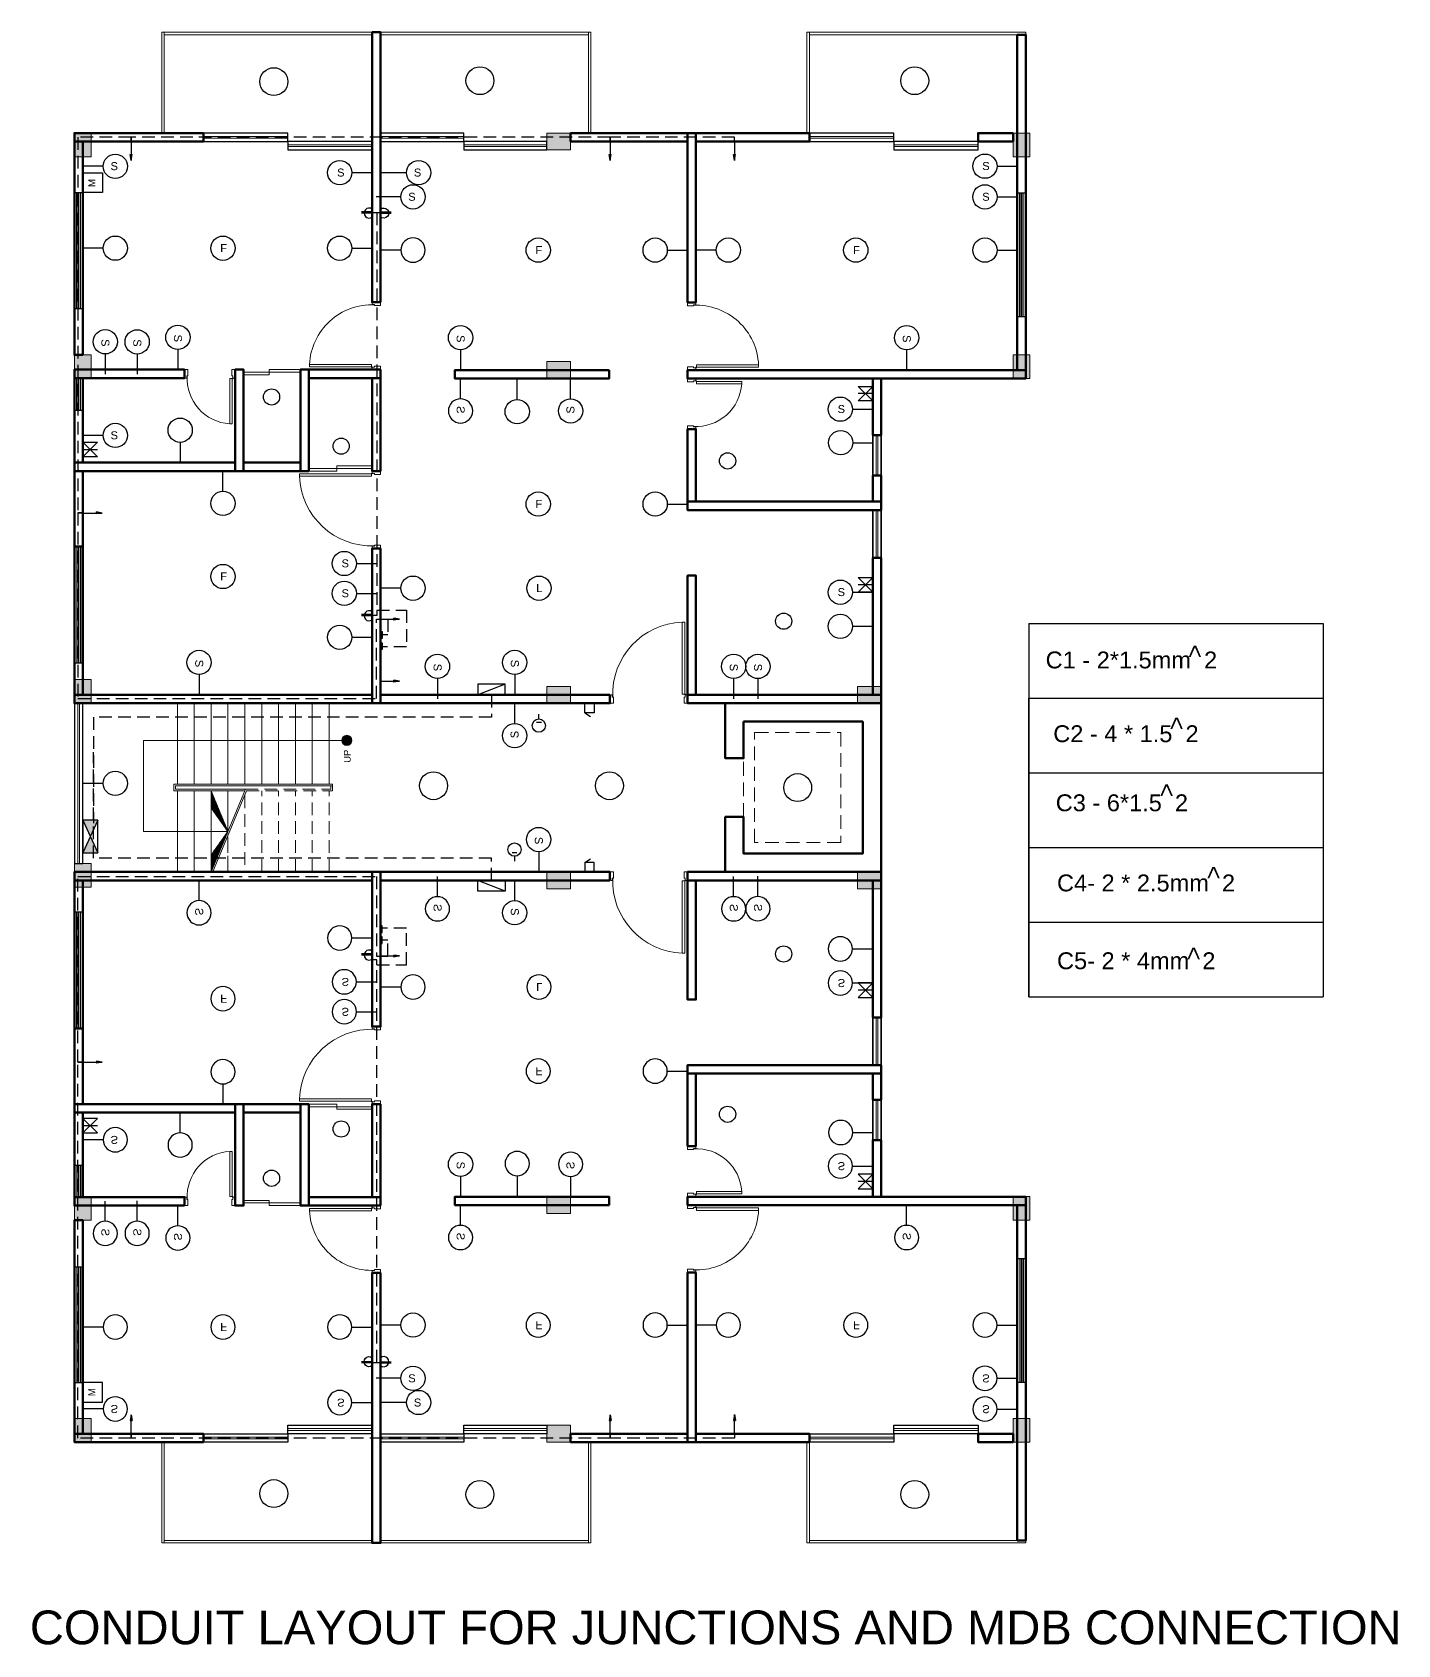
# Model space of a CAD drawing. Header units: feet. Extents: x -557 to 5700, y -423 to 603.
# Drawn here: x 4891 to 5700, y -416 to 540 of the extents above; entities that cross this region are included whole.
import ezdxf

# ---------------------------------------------------------------- set-up
doc = ezdxf.new("R2010")
doc.units = ezdxf.units.FT
doc.header["$LTSCALE"] = 30
doc.header["$MEASUREMENT"] = 0
doc.linetypes.add('HIDDEN', pattern=[0.375, 0.25, -0.125])
for name, color, linetype, lineweight in [('3 bed', 7, 'Continuous', 0), ('Door', 36, 'Continuous', 18), ('FINAL STRUCTURE', 250, 'Continuous', 0), ('h', 250, 'HIDDEN', 5), ('NF_16.02.2022', 7, 'Continuous', 0), ('wall', 250, 'Continuous', 100), ('window', 250, 'Continuous', 0)]:
    doc.layers.add(name, color=color, linetype=linetype, lineweight=lineweight)
doc.layers.add('FINAL SHEET', color=7, linetype='Continuous')
doc.layers.add('FUR', color=251, linetype='Continuous')
doc.styles.get("Standard").update_dxf_attribs({"font": 'arial.ttf'})

# ---------------------------------------------------------------- blocks, each defined once
blk = doc.blocks.new('*U60')
blk.add_lwpolyline([(12498666, -555594), (12499374, -555594), (12499374, -555719), (12498666, -555719)], close=True)
at = {"lineweight": 30}
blk.add_lwpolyline([(12498666, -555594), (12498666, -555719), (12499374, -555719), (12499374, -555594)], close=True, dxfattribs=at)
at = {"layer": 'window'}
blk.add_lwpolyline([(12498666, -555644), (12498666, -555669), (12499374, -555669), (12499374, -555644)], close=True, dxfattribs=at)
blk = doc.blocks.new('*U61')
blk.add_lwpolyline([(12498003, -555594), (12498603, -555594), (12498603, -555719), (12498003, -555719)], close=True)
at = {"lineweight": 30}
blk.add_lwpolyline([(12498003, -555594), (12498003, -555719), (12498603, -555719), (12498603, -555594)], close=True, dxfattribs=at)
at = {"layer": 'window'}
blk.add_lwpolyline([(12498003, -555644), (12498003, -555669), (12498603, -555669), (12498603, -555644)], close=True, dxfattribs=at)
blk = doc.blocks.new('*U55')
for points in [[(-750, -56.5), (-744, -56.5), (-744, -62.5), (-715, -62.5), (-715, -27.5), (-700, -27.5), (-700, 62.5), (-744, 62.5), (-744, 56.5), (-750, 56.5), (-750, 62.5), (-750, -62.5)], [(0, -56.5), (-6, -56.5), (-6, -62.5), (-35, -62.5), (-35, -27.5), (-50, -27.5), (-50, 62.5), (-6, 62.5), (-6, 56.5), (0, 56.5), (0, 62.5), (0, -62.5)], [(-707.5, -740), (-707.5, -70), (-672.5, -70), (-672.5, -740)]]:
    blk.add_lwpolyline(points, close=True)
blk.add_lwpolyline([(-707.5, -70), (-712.5, -67.5), (-715, -62.5)])
blk.add_circle((-712.5, -67.5), 5)
blk.add_arc((-712.5, -67.5), 673.7, 273.40392, 3.40392)
blk = doc.blocks.new('*U58')
blk.add_lwpolyline([(12498290, -555594), (12499540, -555594), (12499540, -555719), (12498290, -555719)], close=True)
at = {"lineweight": 30}
blk.add_lwpolyline([(12498290, -555594), (12498290, -555719), (12499540, -555719), (12499540, -555594)], close=True, dxfattribs=at)
at = {"layer": 'window'}
blk.add_lwpolyline([(12498290, -555644), (12498290, -555669), (12499540, -555669), (12499540, -555644)], close=True, dxfattribs=at)
blk = doc.blocks.new('*U53')
for points in [[(-1000, -56.5), (-994, -56.5), (-994, -62.5), (-965, -62.5), (-965, -27.5), (-950, -27.5), (-950, 62.5), (-994, 62.5), (-994, 56.5), (-1000, 56.5), (-1000, 62.5), (-1000, -62.5)], [(0, -56.5), (-6, -56.5), (-6, -62.5), (-35, -62.5), (-35, -27.5), (-50, -27.5), (-50, 62.5), (-6, 62.5), (-6, 56.5), (0, 56.5), (0, 62.5), (0, -62.5)], [(-42.5, -990), (-42.5, -70), (-77.5, -70), (-77.5, -990)]]:
    blk.add_lwpolyline(points, close=True)
blk.add_lwpolyline([(-42.5, -70), (-37.5, -67.5), (-35, -62.5)])
blk.add_circle((-37.5, -67.5), 5)
blk.add_arc((-37.5, -67.5), 923.4, 177.51719, 267.51719)
blk = doc.blocks.new('*U49')
for points in [[(-42.5, 990), (-42.5, 70), (-77.5, 70), (-77.5, 990)], [(-1000, 56.5), (-994, 56.5), (-994, 62.5), (-965, 62.5), (-965, 27.5), (-950, 27.5), (-950, -62.5), (-994, -62.5), (-994, -56.5), (-1000, -56.5), (-1000, -62.5), (-1000, 62.5)], [(0, 56.5), (-6, 56.5), (-6, 62.5), (-35, 62.5), (-35, 27.5), (-50, 27.5), (-50, -62.5), (-6, -62.5), (-6, -56.5), (0, -56.5), (0, -62.5), (0, 62.5)]]:
    blk.add_lwpolyline(points, close=True)
blk.add_lwpolyline([(-42.5, 70), (-37.5, 67.5), (-35, 62.5)])
blk.add_circle((-37.5, 67.5), 5)
blk.add_arc((-37.5, 67.5), 923.4, 92.48281, 182.48281)
blk = doc.blocks.new('*U54')
for points in [[(-1107.5, 1140), (-1107.5, 70), (-1072.5, 70), (-1072.5, 1140)], [(-1150, 56.5), (-1144, 56.5), (-1144, 62.5), (-1115, 62.5), (-1115, 27.5), (-1100, 27.5), (-1100, -62.5), (-1144, -62.5), (-1144, -56.5), (-1150, -56.5), (-1150, -62.5), (-1150, 62.5)], [(0, 56.5), (-6, 56.5), (-6, 62.5), (-35, 62.5), (-35, 27.5), (-50, 27.5), (-50, -62.5), (-6, -62.5), (-6, -56.5), (0, -56.5), (0, -62.5), (0, 62.5)]]:
    blk.add_lwpolyline(points, close=True)
blk.add_lwpolyline([(-1107.5, 70), (-1112.5, 67.5), (-1115, 62.5)])
blk.add_circle((-1112.5, 67.5), 5)
blk.add_arc((-1112.5, 67.5), 1073.2, 357.86408, 87.86408)
blk = doc.blocks.new('*U59')
blk.add_lwpolyline([(12498307, -555594), (12499540, -555594), (12499540, -555719), (12498307, -555719)], close=True)
at = {"lineweight": 30}
blk.add_lwpolyline([(12498307, -555594), (12498307, -555719), (12499540, -555719), (12499540, -555594)], close=True, dxfattribs=at)
at = {"layer": 'window'}
blk.add_lwpolyline([(12498307, -555644), (12498307, -555669), (12499540, -555669), (12499540, -555644)], close=True, dxfattribs=at)
blk = doc.blocks.new('*X42')
at = {"color": 0}
for p, q in [((729.23, 157.95), (733.88, 162.6)), ((729.85, 158.39), (734.18, 162.72)), ((730.47, 158.83), (734.49, 162.85)), ((731.09, 159.27), (734.79, 162.98)), ((731.71, 159.72), (735.09, 163.1)), ((732.32, 160.16), (735.4, 163.23)), ((732.94, 160.6), (735.7, 163.36)), ((733.56, 161.04), (736, 163.48)), ((734.18, 161.48), (736.3, 163.61)), ((734.8, 161.93), (736.61, 163.73)), ((735.42, 162.37), (736.91, 163.86)), ((736.04, 162.81), (737.21, 163.99)), ((736.65, 163.25), (737.52, 164.11)), ((737.27, 163.69), (737.82, 164.24)), ((737.89, 164.14), (738.12, 164.37)), ((714.43, 154.46), (714.49, 154.52)), ((714.6, 154.46), (714.79, 154.64)), ((714.78, 154.46), (715.09, 154.77)), ((714.96, 154.46), (715.39, 154.9)), ((715.13, 154.46), (715.7, 155.02)), ((715.31, 154.46), (716, 155.15)), ((715.49, 154.46), (716.3, 155.27)), ((715.66, 154.46), (716.61, 155.4)), ((715.84, 154.46), (716.91, 155.53)), ((716.02, 154.46), (717.21, 155.65)), ((716.19, 154.46), (717.52, 155.78)), ((716.37, 154.46), (717.82, 155.91)), ((716.55, 154.46), (718.12, 156.03)), ((716.72, 154.46), (718.42, 156.16)), ((716.9, 154.46), (718.73, 156.28)), ((717.08, 154.46), (719.03, 156.41)), ((717.25, 154.46), (719.33, 156.54)), ((717.43, 154.46), (719.64, 156.66)), ((717.61, 154.46), (719.94, 156.79)), ((717.79, 154.46), (720.24, 156.92)), ((717.96, 154.46), (720.55, 157.04)), ((718.14, 154.46), (720.85, 157.17)), ((718.32, 154.46), (721.15, 157.29)), ((718.49, 154.46), (721.46, 157.42)), ((718.67, 154.46), (721.76, 157.55)), ((718.85, 154.46), (722.06, 157.67)), ((719.02, 154.46), (722.36, 157.8)), ((719.2, 154.46), (722.67, 157.93)), ((719.38, 154.46), (722.97, 158.05)), ((719.55, 154.46), (723.27, 158.18)), ((719.73, 154.46), (723.58, 158.3)), ((719.91, 154.46), (723.88, 158.43)), ((720.08, 154.46), (724.18, 158.56)), ((720.26, 154.46), (724.49, 158.68)), ((720.44, 154.46), (724.79, 158.81)), ((720.61, 154.46), (725.09, 158.94)), ((720.79, 154.46), (725.39, 159.06)), ((720.97, 154.46), (725.7, 159.19)), ((721.14, 154.46), (726, 159.31)), ((721.32, 154.46), (726.3, 159.44)), ((721.5, 154.46), (726.61, 159.57)), ((721.67, 154.46), (726.91, 159.69)), ((721.85, 154.46), (727.21, 159.82)), ((722.03, 154.46), (727.52, 159.95)), ((722.2, 154.46), (727.82, 160.07)), ((722.38, 154.46), (728.12, 160.2)), ((722.56, 154.46), (728.43, 160.33)), ((722.73, 154.46), (728.73, 160.45)), ((722.91, 154.46), (729.03, 160.58)), ((723.09, 154.46), (729.33, 160.7)), ((723.27, 154.46), (729.64, 160.83)), ((723.44, 154.46), (729.94, 160.96)), ((723.62, 154.46), (730.24, 161.08)), ((723.8, 154.46), (730.55, 161.21)), ((723.97, 154.46), (730.85, 161.34)), ((724.15, 154.46), (731.15, 161.46)), ((724.33, 154.46), (731.46, 161.59)), ((724.9, 154.85), (731.76, 161.71)), ((725.52, 155.3), (732.06, 161.84)), ((726.14, 155.74), (732.36, 161.97)), ((726.76, 156.18), (732.67, 162.09)), ((727.37, 156.62), (732.97, 162.22)), ((727.99, 157.06), (733.27, 162.35)), ((728.61, 157.51), (733.58, 162.47))]:
    blk.add_line(p, q, dxfattribs=at)
blk = doc.blocks.new('STAIR')
at = {"layer": 'NF_16.02.2022'}
for p, q in [((0, 0), (48, 0)), ((49, 2), (49, -91)), ((0, -10), (48, -10)), ((0, -20), (48, -20)), ((0, -30), (48, -30)), ((0, -40), (48, -40)), ((0, -50), (48, -50)), ((51, -91), (51, -49.58)), ((100, -70), (51, -49.58)), ((100.38, -69.08), (52, -48.92)), ((0, -60), (48, -60)), ((0, -60), (48, -60)), ((76, -60), (52, -60)), ((76, -60), (52, -60)), ((52, -70), (76, -60)), ((76, -60), (62, -70)), ((76, -60), (90, -70)), ((0, -70), (48, -70)), ((0, -70), (48, -70)), ((52, -70), (98, -70)), ((100, -70), (52, -70)), ((0, -80), (48, -80)), ((0, -80), (48, -80)), ((100, -80), (52, -80)), ((0, -90), (48, -90)), ((49, -91), (51, -91)), ((100, -90), (52, -90))]:
    blk.add_line(p, q, dxfattribs=at)
at = {"layer": 'NF_16.02.2022', "linetype": 'HIDDEN'}
for p, q in [((51, 1), (49, 1)), ((51, -49.58), (51, 1)), ((100, 0), (52, 0)), ((100, -10), (52, -10)), ((100, -20), (52, -20)), ((100, -30), (52, -30)), ((100, -40), (52, -40)), ((54.6, -50), (100, -50)), ((100, -60), (78.6, -60)), ((98, -60), (78.6, -60))]:
    blk.add_line(p, q, dxfattribs=at)
at = {"layer": 'NF_16.02.2022'}
for points in [[(76, -60), (76, -110), (22, -110), (22, 10.45)], [(49, 2), (48, 2), (48, -92), (52, -92)], [(52, -92), (52, -50)]]:
    blk.add_lwpolyline(points, dxfattribs=at)
at = {"layer": 'NF_16.02.2022', "linetype": 'HIDDEN'}
blk.add_lwpolyline([(52, -48.92), (52, 2), (49, 2)], dxfattribs=at)
at = {"layer": 'NF_16.02.2022'}
blk.add_blockref('*X42', (-662.34, -224.46), dxfattribs=at)
at = {"layer": 'NF_16.02.2022', "xscale": -1}
blk.add_blockref('*X42', (814.34, -224.46), dxfattribs=at)
blk = doc.blocks.new('*U56')
blk.add_lwpolyline([(12498103, -555594), (12500478, -555594), (12500478, -555719), (12498103, -555719)], close=True)
at = {"lineweight": 30}
blk.add_lwpolyline([(12498103, -555594), (12498103, -555719), (12500478, -555719), (12500478, -555594)], close=True, dxfattribs=at)
at = {"layer": 'window'}
blk.add_lwpolyline([(12498103, -555644), (12498103, -555669), (12500478, -555669), (12500478, -555644)], close=True, dxfattribs=at)
blk = doc.blocks.new('FINAL STRUCTURE')
at = {"layer": 'FINAL STRUCTURE'}
blk.add_hatch(color=256, dxfattribs=at).paths.add_polyline_path([(16171863, 1282315), (16171863, 1281965), (16172113, 1281965), (16172113, 1282315)])
blk.add_lwpolyline([(16171863, 1282315), (16171863, 1281965), (16172113, 1281965), (16172113, 1282315)], close=True, dxfattribs=at)
blk = doc.blocks.new('lift-8p')
at = {"layer": 'h'}
blk.add_line((75, 16), (75, -16), dxfattribs=at)
blk.add_lwpolyline([(69, 30), (69, -30), (22, -30), (22, 30)], close=True, dxfattribs=at)
at = {"layer": 'wall', "lineweight": 50}
blk.add_lwpolyline([(75, -36), (10, -36), (10, 36), (75, 36), (75, 16), (85, 16), (85, 46), (0, 46), (0, -46), (85, -46), (85, -16), (75, -16)], close=True, dxfattribs=at)
blk = doc.blocks.new('erff')
at = {"layer": 'wall', "xscale": 25.35278301872314, "yscale": 25.35278301872314, "zscale": 25.35278301872314, "rotation": 90}
blk.add_blockref('lift-8p', (15643917, 1480724), dxfattribs=at)
blk = doc.blocks.new('fgrn')
blk.add_line((999.94, 781.66), (989.94, 781.66))
blk.add_circle((1005.94, 781.66), 6)
blk = doc.blocks.new('rgfnh')
blk.add_line((1024.12, 801.53), (1034.12, 801.53))
blk.add_circle((1018.12, 801.53), 6)
blk = doc.blocks.new('FUK')
blk.add_lwpolyline([(1083.96, 783.55), (1090.96, 783.55), (1090.96, 776.55), (1083.96, 776.55)], close=True)
at = {"color": 1, "insert": (1085.93, 781.62), "char_height": 2.48, "attachment_point": 1}
blk.add_mtext_dynamic_manual_height_columns('M', width=66.1939, gutter_width=12.38, heights=[0], dxfattribs=at)
blk = doc.blocks.new('TYNMTYM')
h = blk.add_hatch(color=256)
h.dxf.hatch_style = 1
h.paths.add_polyline_path([(1092.8, 787.2), (1092.8, 786.4), (1097, 786.4)])
h.paths.add_polyline_path([(1097, 786.4), (1092.8, 786.4), (1092.8, 785.7)])
for p, q in [((1083.3, 786.4), (1097, 786.4)), ((1097, 786.4), (1092.8, 787.2)), ((1092.8, 785.7), (1092.8, 787.2)), ((1097, 786.4), (1092.8, 785.7))]:
    blk.add_line(p, q)
blk = doc.blocks.new('efdb')
blk.add_line((1057.67, 765.18), (1066.67, 765.18))
for points in [[(1057.67, 769.68), (1066.67, 769.68), (1057.67, 760.68)], [(1057.67, 769.68), (1066.67, 760.68), (1057.67, 760.68)]]:
    blk.add_lwpolyline(points)
blk = doc.blocks.new('RTB')
h = blk.add_hatch(color=1)
h.dxf.hatch_style = 1
h.paths.add_polyline_path([(1080.28, 779.6), (1080.89, 779.6), (1080.89, 782.37), (1080.28, 782.37)])
blk.add_lwpolyline([(1080.28, 782.37), (1080.89, 782.37), (1080.89, 779.6), (1080.28, 779.6)], close=True)
blk = doc.blocks.new('FG N')
at = {"true_color": 0x6e28b8}
h = blk.add_hatch(color=192, dxfattribs=at)
h.dxf.hatch_style = 1
h.paths.add_polyline_path([(1079.59, 782.34), (1078.98, 782.34), (1078.98, 779.56), (1079.59, 779.56)])
blk.add_lwpolyline([(1078.98, 782.34), (1079.59, 782.34), (1079.59, 779.56), (1078.98, 779.56)], close=True)
blk = doc.blocks.new('eb')
blk.add_line((1033.2, 780.6), (1037.6, 783.4))
blk.add_lwpolyline([(1033.2, 773.6), (1040.2, 773.6), (1040.2, 780.6), (1033.2, 780.6)], close=True)
blk = doc.blocks.new('YDTR7IK')
blk.add_line((1054.5, 748.6), (1058.1, 748.6))
blk.add_circle((1056.3, 750.8), 4.8)
blk = doc.blocks.new('RYFMH')
blk.add_line((1066.52, 785.83), (1077.75, 790.26))
blk.add_lwpolyline([(1077.75, 790.26), (1066.52, 790.26), (1066.52, 785.83), (1077.75, 785.83)], close=True)
blk = doc.blocks.new('EGBDTG')
h = blk.add_hatch(color=256)
h.dxf.hatch_style = 1
h.paths.add_polyline_path([(1115.31, 784.01), (1108.57, 780.93), (1115.31, 777.84)])
h.paths.add_polyline_path([(1101.83, 777.84), (1108.57, 780.93), (1101.83, 784.01)])
for p, q in [((1101.83, 777.84), (1115.31, 784.01)), ((1101.83, 784.01), (1115.31, 777.84))]:
    blk.add_line(p, q)
blk.add_lwpolyline([(1115.31, 784.01), (1101.83, 784.01), (1101.83, 777.84), (1115.31, 777.84)], close=True)
blk = doc.blocks.new('GILFJ')
blk.add_circle((1414.99, 386.79), 4.8)
at = {"insert": (1413.92, 388.42), "char_height": 3.16, "attachment_point": 1}
blk.add_mtext_dynamic_manual_height_columns('F', width=98.4707, gutter_width=15.81, heights=[0], dxfattribs=at)
blk = doc.blocks.new('GIL')
blk.add_line((1401.9, 773.24), (1409.9, 773.24))
blk.add_circle((1397.1, 773.24), 4.8)
at = {"insert": (1396.03, 774.87), "char_height": 3.16, "attachment_point": 1}
blk.add_mtext_dynamic_manual_height_columns('S', width=98.4707, gutter_width=15.81, heights=[0], dxfattribs=at)
blk = doc.blocks.new('FG')
blk.add_line((1246.11, 466.07, -64.14), (1234.11, 466.07, -64.14))
blk.add_circle((1253.31, 466.07, -64.14), 7.2)
at = {"color": 3, "insert": (1254.92, 468.52, -64.14), "char_height": 4.74, "attachment_point": 3}
blk.add_mtext_dynamic_manual_height_columns('S', width=147.706, gutter_width=23.71, heights=[0], dxfattribs=at)
blk = doc.blocks.new('TUK')
blk.add_line((1399.21, 816.29), (1407.21, 816.29))
blk.add_circle((1394.41, 816.29), 4.8)
at = {"color": 3, "insert": (1393.34, 817.92), "char_height": 3.16, "attachment_point": 1}
blk.add_mtext_dynamic_manual_height_columns('S', width=98.4707, gutter_width=15.81, heights=[0], dxfattribs=at)
blk = doc.blocks.new('GUIL')
blk.add_circle((1397.67, 371.74), 4.8)
at = {"insert": (1396.6, 373.37), "char_height": 3.16, "attachment_point": 1}
blk.add_mtext_dynamic_manual_height_columns('L', width=98.4707, gutter_width=15.81, heights=[0], dxfattribs=at)
blk = doc.blocks.new('fgn')
blk.add_line((1458.01, 357.27, -64.14), (1458.01, 345.27, -64.14))
blk.add_circle((1458.01, 364.47, -64.14), 7.2)
at = {"color": 18, "true_color": 0x000000, "insert": (1460.46, 366.07, -64.14), "char_height": 4.74, "attachment_point": 1, "rotation": 270}
blk.add_mtext_dynamic_manual_height_columns('S', width=147.706, gutter_width=23.71, heights=[0], dxfattribs=at)
blk = doc.blocks.new('dgbr')
blk.add_line((1303, 164.77, -64.14), (1303, 152.77, -64.14))
blk.add_circle((1303, 171.97, -64.14), 7.2)
at = {"color": 18, "true_color": 0x000000, "insert": (1305.45, 173.57, -64.14), "char_height": 4.74, "attachment_point": 1, "rotation": 270}
blk.add_mtext_dynamic_manual_height_columns('S', width=147.706, gutter_width=23.71, heights=[0], dxfattribs=at)
blk = doc.blocks.new('DG B')
for p, q in [((-1122.48, 403.45), (-1116.11, 403.45)), ((-1119.3, 403.45), (-1119.3, 407.66)), ((-1118.8, 403.45), (-1118.8, 407.66))]:
    blk.add_line(p, q)
blk.add_arc((-1119.3, 404.68), 1.99, 322.01631, 217.98369)
blk = doc.blocks.new('dbtf')
at = {"layer": 'NF_16.02.2022', "true_color": 0x000000}
h = blk.add_hatch(color=18, dxfattribs=at)
edge = h.paths.add_edge_path()
edge.add_arc((4902.97, 125.77), 3, 0, 360)
for p, q in [((4938.35, 462.28, -64.14), (4923.02, 462.28, -64.14)), ((4935.02, 447.93, -64.14), (4920.43, 447.93, -64.14)), ((4743.02, 321.53, -64.14), (4743.02, 340.51, -64.14)), ((4744.02, 321.53, -64.14), (4744.02, 340.51, -64.14)), ((4745.02, 321.53, -64.14), (4745.02, 340.51, -64.14)), ((4741.52, 321.53, -64.14), (4746.52, 321.53, -64.14)), ((4743.02, 240.61, -64.14), (4743.02, 171.53, -64.14)), ((4744.02, 240.61, -64.14), (4744.02, 171.53, -64.14)), ((4745.02, 240.61, -64.14), (4745.02, 171.53, -64.14)), ((4746.52, 171.53, -64.14), (4741.52, 171.53, -64.14)), ((5002.53, 164.77, -64.14), (5002.53, 152.77, -64.14)), ((5002.53, 135.77, -64.14), (5002.53, 147.77, -64.14)), ((5016.89, 138.4, -64.14), (5016.89, 141.33, -64.14)), ((5016.75, 59.77, -64.14), (5016.75, 47.77, -64.14)), ((5002.4, 57.13, -64.14), (5002.4, 54.2, -64.14)), ((5002.53, 30.77, -64.14), (5002.53, 42.77, -64.14)), ((4746.52, 24.01, -64.14), (4741.52, 24.01, -64.14)), ((4743.02, -45.07, -64.14), (4743.02, 24.01, -64.14)), ((4744.02, -45.07, -64.14), (4744.02, 24.01, -64.14)), ((4745.02, -45.07, -64.14), (4745.02, 24.01, -64.14)), ((4741.52, -125.99, -64.14), (4746.52, -125.99, -64.14)), ((4743.02, -125.99, -64.14), (4743.02, -144.97, -64.14)), ((4744.02, -125.99, -64.14), (4744.02, -144.97, -64.14)), ((4745.02, -125.99, -64.14), (4745.02, -144.97, -64.14)), ((4935.02, -252.39, -64.14), (4920.43, -252.39, -64.14)), ((4938.35, -266.75, -64.14), (4923.02, -266.75, -64.14))]:
    blk.add_line(p, q)
at = {"color": 1, "linetype": 'HIDDEN', "lineweight": 30}
for p, q in [((4920.81, 438.58, -64.14), (4923.02, 438.58, -64.14)), ((4920.81, 202.89, -64.14), (4920.81, 199.88, -64.14)), ((4920.81, 199.88, -64.14), (4918.02, 199.88, -64.14)), ((4920.81, -4.34, -64.14), (4918.02, -4.34, -64.14)), ((4920.81, -7.36, -64.14), (4920.81, -4.34, -64.14)), ((4920.81, -243.05, -64.14), (4923.02, -243.05, -64.14))]:
    blk.add_line(p, q, dxfattribs=at)
at = {"color": 5, "linetype": 'HIDDEN', "lineweight": 30, "elevation": -64.14}
for points in [[(5132.91, 480.77), (5132.9, 483.42), (5059.11, 483.42), (5059.11, 480.77), (5059.11, 483.42), (4775.12, 483.42), (4775.12, 480.77), (4775.12, 483.42), (4743.49, 483.42), (4743.49, 260.56), (4746.75, 260.56), (4743.49, 260.56), (4743.49, 150.52), (4920.65, 150.52), (4920.65, 197.62), (4923.02, 197.62), (4927.34, 197.62), (4927.34, 188.26), (4923.89, 188.26)], [(5132.91, -285.23), (5132.9, -287.89), (5059.11, -287.89), (5059.11, -285.23), (5059.11, -287.89), (4775.12, -287.89), (4775.12, -285.23), (4775.12, -287.89), (4743.49, -287.89), (4743.49, -65.03), (4746.75, -65.03), (4743.49, -65.03), (4743.49, 45.01), (4920.65, 45.01), (4920.65, -2.09), (4923.02, -2.09), (4927.34, -2.09), (4927.34, 7.27), (4923.89, 7.27)]]:
    blk.add_lwpolyline(points, dxfattribs=at)
at = {"color": 1, "linetype": 'HIDDEN', "lineweight": 30, "elevation": -64.14}
for points in [[(4918.02, 438.58), (4920.81, 438.58), (4920.81, 202.89), (4938.31, 202.89), (4938.31, 181.14), (4923.89, 181.14)], [(4918.02, -243.05), (4920.81, -243.05), (4920.81, -7.36), (4938.31, -7.36), (4938.31, 14.39), (4923.89, 14.39)]]:
    blk.add_lwpolyline(points, dxfattribs=at)
at = {"color": 32, "linetype": 'HIDDEN', "lineweight": 30, "true_color": 0xcd6928, "elevation": -64.14}
for points in [[(4988.76, 152.77), (4988.76, 139.52), (4752.83, 139.52), (4752.83, 76.68)], [(4988.76, 42.77), (4988.76, 56.01), (4752.83, 56.01), (4752.83, 118.85)]]:
    blk.add_lwpolyline(points, dxfattribs=at)
for centre, radius in [((4859.73, 516.26), 8.26), ((4981.92, 516.81), 8.26), ((5239.72, 516.81), 8.26), ((4945.55, 462.28, -64.14), 7.2), ((4942.22, 447.93, -64.14), 7.2), ((4858.39, 329.34), 4.8), ((4899.65, 300.16), 4.8), ((5128.75, 291.41), 4.8), ((5161.99, 196.39, -64.14), 4.8), ((5002.53, 171.97, -64.14), 7.2), ((5002.53, 128.57, -64.14), 7.2), ((4954.4, 98.86), 8.26), ((4954.4, 98.86), 8.26), ((5058.73, 98.86), 8.26), ((5170.33, 97.77, -64.14), 8.26), ((5016.75, 66.97, -64.14), 7.2), ((5002.53, 23.57, -64.14), 7.2), ((5161.99, -0.86, -64.14), 4.8), ((5128.75, -95.88), 4.8), ((4899.65, -104.63), 4.8), ((4858.39, -133.81), 4.8), ((4942.22, -252.39, -64.14), 7.2), ((4945.55, -266.75, -64.14), 7.2), ((4859.73, -320.73), 8.26), ((4981.92, -321.28), 8.26), ((5239.72, -321.28), 8.26)]:
    blk.add_circle(centre, radius)
at = {"layer": 'FINAL SHEET'}
for p, q in [((4741.52, 450.44, -64.14), (4746.52, 450.44, -64.14)), ((4743.02, 381.8, -64.14), (4743.02, 450.44, -64.14)), ((4744.02, 381.8, -64.14), (4744.02, 450.44, -64.14)), ((4745.02, 381.8, -64.14), (4745.02, 450.44, -64.14)), ((5300.52, 450.28, -64.14), (5305.52, 450.28, -64.14)), ((5302.02, 376.94, -64.14), (5302.02, 450.28, -64.14)), ((5303.02, 376.94, -64.14), (5303.02, 450.28, -64.14)), ((5304.02, 376.94, -64.14), (5304.02, 450.28, -64.14)), ((4741.52, 381.8, -64.14), (4746.52, 381.8, -64.14)), ((5300.52, 376.94, -64.14), (5305.52, 376.94, -64.14)), ((5219.79, 147.77, -64.14), (5219.79, 42.77, -64.14)), ((5300.52, -181.41, -64.14), (5305.52, -181.41, -64.14)), ((5302.02, -181.41, -64.14), (5302.02, -254.75, -64.14)), ((5303.02, -181.41, -64.14), (5303.02, -254.75, -64.14)), ((5304.02, -181.41, -64.14), (5304.02, -254.75, -64.14)), ((4741.52, -186.27, -64.14), (4746.52, -186.27, -64.14)), ((4743.02, -186.27, -64.14), (4743.02, -254.91, -64.14)), ((4744.02, -186.27, -64.14), (4744.02, -254.91, -64.14)), ((4745.02, -186.27, -64.14), (4745.02, -254.91, -64.14)), ((4741.52, -254.91, -64.14), (4746.52, -254.91, -64.14)), ((5300.52, -254.75, -64.14), (5305.52, -254.75, -64.14))]:
    blk.add_line(p, q, dxfattribs=at)
at = {"layer": 'NF_16.02.2022'}
blk.add_circle((4902.97, 125.77, -64.14), 3, dxfattribs=at)
at = {"layer": 'wall', "elevation": -64.14}
for points in [[(4923.02, 385.51), (4918.02, 385.51), (4918.02, 545.53), (4923.02, 545.53)], [(5305.52, 345.27), (5300.52, 345.27), (5300.52, 544.03), (5305.52, 544.03)], [(4818.02, 485.77), (4818.02, 480.77), (4741.52, 480.77), (4741.52, 485.77)], [(4746.52, 354.27), (4741.52, 354.27), (4741.52, 480.77), (4746.52, 480.77)], [(5035.66, 485.77), (5035.66, 480.77), (5105.02, 480.77), (5105.02, 485.77)], [(5110.02, 385.27), (5105.02, 385.27), (5105.02, 485.77), (5110.02, 485.77)], [(5177.27, 485.77), (5177.27, 480.77), (5110.02, 480.77), (5110.02, 485.77)], [(5298.02, 485.77), (5298.02, 480.77), (5277.27, 480.77), (5277.27, 485.77)], [(4806.77, 345.51), (4806.77, 340.51), (4741.52, 340.51), (4741.52, 345.51)], [(4841.77, 285.43), (4836.77, 285.43), (4836.77, 345.51), (4841.77, 345.51)], [(4880.49, 285.43), (4875.49, 285.43), (4875.49, 345.51), (4880.49, 345.51)], [(4923.02, 345.51), (4923.02, 340.51), (4880.49, 340.51), (4880.49, 345.51)], [(5058.5, 345.27), (5058.5, 340.27), (4967.09, 340.27), (4967.09, 345.27)], [(5305.52, 345.27), (5305.52, 340.27), (5105.02, 340.27), (5105.02, 345.27)], [(4746.52, 290.43), (4741.52, 290.43), (4741.52, 340.51), (4746.52, 340.51)], [(4923.02, 285.43), (4918.02, 285.43), (4918.02, 340.51), (4923.02, 340.51)], [(5219.79, 306.77), (5214.79, 306.77), (5214.79, 340.27), (5219.79, 340.27)], [(5110.02, 267.27), (5105.02, 267.27), (5105.02, 310.27), (5110.02, 310.27)], [(4836.77, 290.43), (4836.77, 285.43), (4741.52, 285.43), (4741.52, 290.43)], [(4875.49, 290.43), (4875.49, 285.43), (4841.77, 285.43), (4841.77, 290.43)], [(4746.52, 240.61), (4741.52, 240.61), (4741.52, 285.43), (4746.52, 285.43)], [(5219.79, 267.27), (5214.79, 267.27), (5214.79, 282.77), (5219.79, 282.77)], [(5219.79, 267.27), (5219.79, 262.27), (5105.02, 262.27), (5105.02, 267.27)], [(4746.52, 152.77), (4741.52, 152.77), (4741.52, 240.61), (4746.52, 240.61)], [(4923.02, 147.77), (4918.02, 147.77), (4918.02, 239.43), (4923.02, 239.43)], [(5219.79, 152.77), (5214.79, 152.77), (5214.79, 233.96), (5219.79, 233.96)], [(5110.02, 152.77), (5105.02, 152.77), (5105.02, 223.46), (5110.02, 223.46)], [(4918.02, 152.77), (4918.02, 147.77), (4741.52, 147.77), (4741.52, 152.77)], [(5059.02, 152.77), (5059.02, 147.77), (4923.02, 147.77), (4923.02, 152.77)], [(5219.79, 152.77), (5219.79, 147.77), (5105.02, 147.77), (5105.02, 152.77)], [(4918.02, 42.77), (4918.02, 47.77), (4741.52, 47.77), (4741.52, 42.77)], [(4746.52, 42.77), (4741.52, 42.77), (4741.52, -45.07), (4746.52, -45.07)], [(4923.02, 47.77), (4918.02, 47.77), (4918.02, -43.89), (4923.02, -43.89)], [(5059.02, 42.77), (5059.02, 47.77), (4923.02, 47.77), (4923.02, 42.77)], [(5219.79, 42.77), (5219.79, 47.77), (5105.02, 47.77), (5105.02, 42.77)], [(5110.02, 42.77), (5105.02, 42.77), (5105.02, -27.93), (5110.02, -27.93)], [(5219.79, 42.77), (5214.79, 42.77), (5214.79, -38.43), (5219.79, -38.43)], [(4746.52, -45.07), (4741.52, -45.07), (4741.52, -89.89), (4746.52, -89.89)], [(5219.79, -71.73), (5219.79, -66.73), (5105.02, -66.73), (5105.02, -71.73)], [(5110.02, -71.73), (5105.02, -71.73), (5105.02, -114.73), (5110.02, -114.73)], [(5219.79, -71.73), (5214.79, -71.73), (5214.79, -87.23), (5219.79, -87.23)], [(4836.77, -94.89), (4836.77, -89.89), (4741.52, -89.89), (4741.52, -94.89)], [(4746.52, -94.89), (4741.52, -94.89), (4741.52, -144.97), (4746.52, -144.97)], [(4841.77, -89.89), (4836.77, -89.89), (4836.77, -149.97), (4841.77, -149.97)], [(4875.49, -94.89), (4875.49, -89.89), (4841.77, -89.89), (4841.77, -94.89)], [(4880.49, -89.89), (4875.49, -89.89), (4875.49, -149.97), (4880.49, -149.97)], [(4923.02, -89.89), (4918.02, -89.89), (4918.02, -144.97), (4923.02, -144.97)], [(5219.79, -111.23), (5214.79, -111.23), (5214.79, -144.73), (5219.79, -144.73)], [(4806.77, -149.97), (4806.77, -144.97), (4741.52, -144.97), (4741.52, -149.97)], [(4923.02, -149.97), (4923.02, -144.97), (4880.49, -144.97), (4880.49, -149.97)], [(5058.5, -149.73), (5058.5, -144.73), (4967.09, -144.73), (4967.09, -149.73)], [(5305.52, -149.73), (5305.52, -144.73), (5105.02, -144.73), (5105.02, -149.73)], [(5305.52, -149.73), (5300.52, -149.73), (5300.52, -348.49), (5305.52, -348.49)], [(4746.52, -158.73), (4741.52, -158.73), (4741.52, -285.23), (4746.52, -285.23)], [(4923.02, -189.97), (4918.02, -189.97), (4918.02, -349.99), (4923.02, -349.99)], [(5110.02, -189.73), (5105.02, -189.73), (5105.02, -290.23), (5110.02, -290.23)], [(4818.02, -290.23), (4818.02, -285.23), (4741.52, -285.23), (4741.52, -290.23)], [(5035.66, -290.23), (5035.66, -285.23), (5105.02, -285.23), (5105.02, -290.23)], [(5177.27, -290.23), (5177.27, -285.23), (5110.02, -285.23), (5110.02, -290.23)], [(5298.02, -290.23), (5298.02, -285.23), (5277.27, -285.23), (5277.27, -290.23)]]:
    blk.add_lwpolyline(points, close=True, dxfattribs=at)
at = {"layer": 'window', "elevation": -64.14}
for points in [[(4794.77, 545.53), (4793.27, 545.53), (4793.27, 485.77), (4794.77, 485.77)], [(4918.02, 544.03), (4918.02, 545.53), (4794.77, 545.53), (4794.77, 544.03)], [(5046.27, 544.03), (5046.27, 545.53), (4923.02, 545.53), (4923.02, 544.03)], [(5047.77, 545.53), (5046.27, 545.53), (5046.27, 485.77), (5047.77, 485.77)], [(5175.77, 545.53), (5177.27, 545.53), (5177.27, 485.77), (5175.77, 485.77)], [(5177.27, 544.03), (5177.27, 545.53), (5305.52, 545.53), (5305.52, 544.03)], [(4857.03, 344.01), (4857.03, 345.51), (4875.49, 345.51), (4875.49, 344.01)], [(4841.77, 342.51), (4841.77, 344.01), (4857.03, 344.01), (4857.03, 342.51)], [(4880.49, 285.43), (4880.49, 286.93), (4897.07, 286.93), (4897.07, 285.43)], [(4897.07, 286.93), (4897.07, 288.43), (4918.02, 288.43), (4918.02, 286.93)], [(4880.49, -89.89), (4880.49, -91.39), (4897.07, -91.39), (4897.07, -89.89)], [(4897.07, -91.39), (4897.07, -92.89), (4918.02, -92.89), (4918.02, -91.39)], [(4841.77, -146.97), (4841.77, -148.47), (4857.03, -148.47), (4857.03, -146.97)], [(4857.03, -148.47), (4857.03, -149.97), (4875.49, -149.97), (4875.49, -148.47)], [(4794.77, -349.99), (4793.27, -349.99), (4793.27, -290.23), (4794.77, -290.23)], [(5047.77, -349.99), (5046.27, -349.99), (5046.27, -290.23), (5047.77, -290.23)], [(5175.77, -349.99), (5177.27, -349.99), (5177.27, -290.23), (5175.77, -290.23)], [(4918.02, -348.49), (4918.02, -349.99), (4794.77, -349.99), (4794.77, -348.49)], [(5046.27, -348.49), (5046.27, -349.99), (4923.02, -349.99), (4923.02, -348.49)], [(5177.27, -348.49), (5177.27, -349.99), (5305.52, -349.99), (5305.52, -348.49)]]:
    blk.add_lwpolyline(points, close=True, dxfattribs=at)
for name, p, xscale, yscale, zscale, rotation in [('TYNMTYM', (4134.14, 1363.66, -64.14), 0.8150334265915797, 0.8150334265915797, 0.8150334265915797, 270), ('TYNMTYM', (4134.14, 1363.66, -64.14), 0.8150334265915797, 0.8150334265915797, 0.8150334265915797, 270), ('TYNMTYM', (4418.13, 1363.66, -64.14), 0.8150334265915797, 0.8150334265915797, 0.8150334265915797, 270), ('TYNMTYM', (4491.93, 1363.66, -64.14), 0.8150334265915797, 0.8150334265915797, 0.8150334265915797, 270), ('TYNMTYM', (4491.93, 1363.66, -64.14), 0.8150334265915797, 0.8150334265915797, 0.8150334265915797, 270), ('FUK', (6043.36, -1343.54, -64.14), 1.65509139619141, 1.65509139619141, 1.65509139619141, 90), ('DG B', (5523.2, 2117.26, -64.14), 1.500000000017479, 1.500000000017479, 1.500000000017479, 90), ('DG B', (4317.84, 2117.26, -64.14), -1.500000000017479, 1.500000000017479, 1.500000000017479, 270), ('TUK', (3535.35, 2453.66, -64.14), 1.5, 1.5, 1.5, 270), ('GIL', (3618.85, 2457.62, -64.14), 1.5, 1.5, 1.5, 270), ('GIL', (3642.97, 2460.35, -64.14), 1.5, 1.5, 1.5, 270), ('TUK', (4010.47, 2456.08, -64.14), 1.5, 1.5, 1.5, 270), ('rgfnh', (5965.85, -901.1, -64.14), 1.2, 1.2, 1.2, 90), ('TUK', (6260.1, -1770.55, -64.14), 1.5, 1.5, 1.5, 89.99999999999999), ('efdb', (6230.15, 1065.87, -64.14), 0.9600000000000002, 0.9600000000000002, 0.9600000000000002, 180), ('fgrn', (5742.19, -897.5, -64.14), 1.2, 1.2, 1.2, 90), ('*U61', (-17008.95, -499637.35, -64.14), 0.0400000000000001, 0.0400000000000001, 0.0400000000000001, 89.99999999999999), ('rgfnh', (5791.39, -955.51, -64.14), 1.2, 1.2, 1.2, 90), ('*U60', (-17008.95, -499712.69, -64.14), 0.0400000000000001, 0.0400000000000001, 0.0400000000000001, 89.99999999999999), ('efdb', (6230.15, 952.47, -64.14), 0.9600000000000002, 0.9600000000000002, 0.9600000000000002, 180), ('DG B', (5523.2, 1878.54, -64.14), 1.500000000017479, 1.500000000017479, 1.500000000017479, 90), ('TUK', (3732.31, 2261.25, -64.14), 1.5, 1.5, 1.5, 270), ('TUK', (3907.91, 2261.25, -64.14), 1.5, 1.5, 1.5, 270), ('GIL', (3986.85, 2265.22, -64.14), 1.5, 1.5, 1.5, 270), ('RYFMH', (6532.64, 1290.74, -64.14), 1.44, 1.44, 1.44, 180), ('eb', (4217.48, 766.63, -64.14), -0.8, 0.8, 0.8, 180), ('YDTR7IK', (5882.32, 749.65, -64.14), 0.8193306886212608, 0.8193306886212608, 0.8193306886212608, 180), ('EGBDTG', (3626.43, 1665.06, -64.14), 1.44, 1.44, 1.44, 270), ('TUK', (3732.31, -2065.72, -64.14), -1.5, 1.5, 1.5, 270), ('TUK', (3907.91, -2065.72, -64.14), -1.5, 1.5, 1.5, 270), ('GIL', (3986.85, -2069.68, -64.14), -1.5, 1.5, 1.5, 270), ('rgfnh', (3677.08, 970.48, -64.14), -1.2, 1.2, 1.2, 180), ('RTB', (3367.41, 1138.49, -64.14), -1.44, 1.44, 1.44, 180), ('DG B', (5523.2, 1677.43, -64.14), 1.500000000017479, 1.500000000017479, 1.500000000017479, 90), ('FG N', (3369.28, 1131.89, -64.14), -1.44, 1.44, 1.44, 180), ('rgfnh', (3973.85, 964, -64.14), -1.2, 1.2, 1.2, 180), ('TYNMTYM', (4040.12, 638.89, -64.14), -0.8150334265915797, 0.8150334265915797, 0.8150334265915797, 180), ('TUK', (2809.87, 1207.07, -64.14), -1.5, 1.5, 1.5, 180), ('fgrn', (3735.09, 917.55, -64.14), -1.2, 1.2, 1.2, 180), ('GUIL', (2920.39, 537.18, -64.14), -1.5, 1.5, 1.5, 180), ('TUK', (3103.97, 1206.4, -64.14), -1.5, 1.5, 1.5, 180), ('GILFJ', (2707.07, 552.81), -1.5, 1.5, 1.5, 180), ('GIL', (2805.84, 1124.78, -64.14), -1.5, 1.5, 1.5, 180), ('*U60', (-17008.95, 499908.22, -64.14), -0.0400000000000001, 0.0400000000000001, 0.0400000000000001, 90), ('TYNMTYM', (3863.85, 575.94, -64.14), -0.8150334265915797, 0.8150334265915797, 0.8150334265915797, 180), ('rgfnh', (5791.39, 1151.04, -64.14), -1.2, 1.2, 1.2, 90), ('GILFJ', (2894, 509.88), -1.5, 1.5, 1.5, 180), ('rgfnh', (3864.08, 891.53, -64.14), -1.2, 1.2, 1.2, 180), ('fgrn', (5742.19, 1093.03, -64.14), -1.2, 1.2, 1.2, 90), ('*U61', (-17008.95, 499832.88, -64.14), -0.0400000000000001, 0.0400000000000001, 0.0400000000000001, 90), ('efdb', (3731.16, 631.94, -64.14), -0.9600000000000002, 0.9600000000000002, 0.9600000000000002, 180), ('rgfnh', (3974.09, 855.14, -64.14), -1.2, 1.2, 1.2, 180), ('rgfnh', (5965.85, 1096.64, -64.14), -1.2, 1.2, 1.2, 90), ('TUK', (6260.1, 1966.08, -64.14), -1.5, 1.5, 1.5, 90), ('TUK', (3103.97, 1097.88, -64.14), -1.5, 1.5, 1.5, 180), ('TUK', (3535.35, -2258.13, -64.14), -1.5, 1.5, 1.5, 270), ('GIL', (3618.85, -2262.09, -64.14), -1.5, 1.5, 1.5, 270), ('GIL', (3642.97, -2264.82, -64.14), -1.5, 1.5, 1.5, 270), ('TUK', (4010.47, -2260.55, -64.14), -1.5, 1.5, 1.5, 270), ('fgrn', (3558.59, 716, -64.14), -1.2, 1.2, 1.2, 180), ('GILFJ', (2707.07, 358.2, -64.14), -1.5, 1.5, 1.5, 180), ('rgfnh', (3677.08, 739.85, -64.14), -1.2, 1.2, 1.2, 180), ('rgfnh', (6163.96, 740.99, -64.14), 1.2, 1.2, 1.2, 180), ('GILFJ', (2894, 359.34), -1.5, 1.5, 1.5, 180), ('rgfnh', (3864.08, 740.99, -64.14), -1.2, 1.2, 1.2, 180), ('fgrn', (3922.09, 717.14, -64.14), -1.2, 1.2, 1.2, 180), ('GILFJ', (3082.29, 359.34), -1.5, 1.5, 1.5, 180), ('rgfnh', (4059.58, 740.99, -64.14), -1.2, 1.2, 1.2, 180), ('DG B', (5523.2, -1921.49, -64.14), -1.500000000017479, 1.500000000017479, 1.500000000017479, 90), ('DG B', (4317.84, -1921.49, -64.14), 1.500000000017479, 1.500000000017479, 1.500000000017479, 270), ('TUK', (3189.7, 972.04, -64.14), -1.5, 1.5, 1.5, 180), ('FUK', (6043.36, 1539.08, -64.14), -1.65509139619141, 1.65509139619141, 1.65509139619141, 90), ('GIL', (2803.17, 893.1, -64.14), -1.5, 1.5, 1.5, 180), ('GIL', (3185.67, 889.24, -64.14), -1.5, 1.5, 1.5, 180), ('TYNMTYM', (4134.14, -1168.13, -64.14), -0.8150334265915797, 0.8150334265915797, 0.8150334265915797, 270), ('TYNMTYM', (4134.14, -1168.13, -64.14), -0.8150334265915797, 0.8150334265915797, 0.8150334265915797, 270), ('TYNMTYM', (4418.13, -1168.13, -64.14), -0.8150334265915797, 0.8150334265915797, 0.8150334265915797, 270), ('TYNMTYM', (4491.93, -1167.89, -64.14), -0.8150334265915797, 0.8150334265915797, 0.8150334265915797, 270), ('TYNMTYM', (4491.93, -1168.13, -64.14), -0.8150334265915797, 0.8150334265915797, 0.8150334265915797, 270), ('TYNMTYM', (4491.93, -1168.13, -64.14), -0.8150334265915797, 0.8150334265915797, 0.8150334265915797, 270)]:
    blk.add_blockref(name, p, dxfattribs=dict(xscale=xscale, yscale=yscale, zscale=zscale, rotation=rotation))
for name, p in [('FG', (3512.41, 0)), ('fgn', (3512.41, 0)), ('FG', (3512.41, -159.54)), ('dgbr', (3512.41, 0)), ('fgn', (3512.41, -490))]:
    blk.add_blockref(name, p)
for name, p, xscale, yscale, zscale in [('GIL', (2803.17, -697.57, -64.14), 1.5, 1.5, 1.5), ('GIL', (3185.67, -693.71, -64.14), 1.5, 1.5, 1.5), ('TUK', (3189.7, -776.51, -64.14), 1.5, 1.5, 1.5), ('fgrn', (3558.59, -520.47, -64.14), 1.2, 1.2, 1.2), ('GILFJ', (2707.07, -162.67, -64.14), 1.5, 1.5, 1.5), ('rgfnh', (3677.08, -544.32, -64.14), 1.2, 1.2, 1.2), ('rgfnh', (6163.96, -545.46, -64.14), -1.2, 1.2, 1.2), ('GILFJ', (2894, -163.81), 1.5, 1.5, 1.5), ('rgfnh', (3864.08, -545.46, -64.14), 1.2, 1.2, 1.2), ('fgrn', (3922.09, -521.61, -64.14), 1.2, 1.2, 1.2), ('GILFJ', (3082.29, -163.81), 1.5, 1.5, 1.5), ('rgfnh', (4059.58, -545.46, -64.14), 1.2, 1.2, 1.2), ('TUK', (3103.97, -902.35, -64.14), 1.5, 1.5, 1.5), ('rgfnh', (3974.09, -659.61, -64.14), 1.2, 1.2, 1.2), ('efdb', (3731.16, -436.41, -64.14), 0.9600000000000002, 0.9600000000000002, 0.9600000000000002), ('GILFJ', (2894, -314.35), 1.5, 1.5, 1.5), ('rgfnh', (3864.08, -696, -64.14), 1.2, 1.2, 1.2), ('TYNMTYM', (3863.85, -380.41, -64.14), 0.8150334265915797, 0.8150334265915797, 0.8150334265915797), ('GILFJ', (2707.07, -357.28), 1.5, 1.5, 1.5), ('GIL', (2805.84, -929.25, -64.14), 1.5, 1.5, 1.5), ('TUK', (2809.87, -1011.54, -64.14), 1.5, 1.5, 1.5), ('fgrn', (3735.09, -722.02, -64.14), 1.2, 1.2, 1.2), ('GUIL', (2920.39, -341.65, -64.14), 1.5, 1.5, 1.5), ('TUK', (3103.97, -1010.86, -64.14), 1.5, 1.5, 1.5), ('rgfnh', (3677.08, -774.95, -64.14), 1.2, 1.2, 1.2), ('TYNMTYM', (4040.12, -443.36, -64.14), 0.8150334265915797, 0.8150334265915797, 0.8150334265915797), ('rgfnh', (3973.85, -768.47, -64.14), 1.2, 1.2, 1.2), ('FG N', (3369.28, -936.36, -64.14), 1.44, 1.44, 1.44), ('RTB', (3367.41, -942.96, -64.14), 1.44, 1.44, 1.44), ('TYNMTYM', (4040.12, -480.15, -64.14), 0.8150334265915797, 0.8150334265915797, 0.8150334265915797), ('fgrn', (3558.59, -837.72, -64.14), 1.2, 1.2, 1.2), ('YDTR7IK', (4136.96, -554.12, -64.14), 0.8193306886212608, 0.8193306886212608, 0.8193306886212608), ('eb', (4217.48, -571.1, -64.14), 0.8, 0.8, 0.8), ('RYFMH', (6532.64, -1095.21, -64.14), -1.44, 1.44, 1.44), ('efdb', (6230.15, -756.94, -64.14), -0.9600000000000002, 0.9600000000000002, 0.9600000000000002), ('efdb', (6230.15, -870.34, -64.14), -0.9600000000000002, 0.9600000000000002, 0.9600000000000002)]:
    blk.add_blockref(name, p, dxfattribs=dict(xscale=xscale, yscale=yscale, zscale=zscale))
at = {"xscale": -1, "rotation": 180}
for name, p in [('fgn', (3512.41, 685.53)), ('dgbr', (3512.41, 195.53)), ('FG', (3512.41, 355.07)), ('fgn', (3512.41, 195.53)), ('FG', (3512.41, 195.53))]:
    blk.add_blockref(name, p, dxfattribs=at)
at = {"layer": '3 bed', "color": 116, "true_color": 0x136734, "xscale": 0.04287326250996088, "yscale": 0.04287326250996088, "zscale": 0.04287326250996088, "rotation": 90}
blk.add_blockref('erff', (68703.26, -670608, -64.14), dxfattribs=at)
at = {"layer": 'Door'}
for name, p, xscale, yscale, zscale, rotation in [('*U49', (4920.52, 345.51, -64.14), -0.04000000000000006, 0.04000000000000006, 0.04, 90), ('*U53', (5107.52, 345.27, -64.14), -0.0400000000000001, 0.0400000000000001, 0.04, 90), ('*U55', (5107.52, 310.27, -64.14), -0.0400000000000001, 0.0400000000000001, 0.04, 90), ('*U54', (4920.52, 239.43, -64.14), -0.04000000000000006, 0.04000000000000006, 0.04, 90), ('*U54', (5059.02, 45.27, -64.14), 0.04, 0.04, 0.04, 180), ('*U54', (4920.52, -43.89, -64.14), 0.04000000000000006, 0.04000000000000006, 0.04000000000000006, 90.00000000000001), ('*U55', (4806.77, -147.47, -64.14), 0.04, 0.04, 0.04, 180), ('*U55', (5107.52, -114.73, -64.14), 0.0400000000000001, 0.0400000000000001, 0.0400000000000001, 90.00000000000001), ('*U49', (4920.52, -149.97, -64.14), 0.04000000000000006, 0.04000000000000006, 0.04000000000000006, 90.00000000000001), ('*U53', (5107.52, -149.73, -64.14), 0.0400000000000001, 0.0400000000000001, 0.0400000000000001, 90.00000000000001)]:
    blk.add_blockref(name, p, dxfattribs=dict(at, xscale=xscale, yscale=yscale, zscale=zscale, rotation=rotation))
at = {"layer": 'Door', "xscale": -0.04, "yscale": 0.04, "zscale": 0.04}
for name, p in [('*U55', (4806.77, 343.01, -64.14)), ('*U54', (5059.02, 150.27, -64.14))]:
    blk.add_blockref(name, p, dxfattribs=at)
at = {"layer": 'FUR', "rotation": 270}
blk.add_blockref('STAIR', (4892.52, 147.77, -64.14), dxfattribs=at)
at = {"layer": 'NF_16.02.2022', "yscale": 0.04, "zscale": 0.04}
for name, p, xscale in [('FINAL STRUCTURE', (-642133, -50806.85, -64.14), 0.04), ('FINAL STRUCTURE', (-641576.5, -50806.85, -64.14), 0.04), ('FINAL STRUCTURE', (-642133, -50938.35, -64.14), 0.04), ('FINAL STRUCTURE', (-641576.5, -50938.35, -64.14), 0.04), ('FINAL STRUCTURE', (-642133, -51130.85, -64.14), 0.04), ('*U58', (504799.64, 21938.51, -64.14), -0.04), ('*U58', (504849.64, 21943.51, -64.14), -0.04), ('*U59', (504904.64, 21938.51, -64.14), -0.04), ('*U59', (504953.96, 21943.51, -64.14), -0.04), ('*U58', (505158.89, 21938.51, -64.14), -0.04), ('*U58', (505208.89, 21943.51, -64.14), -0.04)]:
    blk.add_blockref(name, p, dxfattribs=dict(at, xscale=xscale))
for name, p, xscale, rotation in [('*U58', (504799.64, -21742.97, -64.14), 0.04, 180), ('*U58', (504849.64, -21747.97, -64.14), 0.04, 180), ('*U59', (504904.64, -21742.97, -64.14), 0.04, 180), ('*U59', (504953.96, -21747.97, -64.14), 0.04, 180), ('FINAL STRUCTURE', (-46256.96, 647360.29, -64.14), 0.04, 270), ('*U58', (505158.89, -21742.97, -64.14), 0.04, 180), ('*U58', (505208.89, -21747.97, -64.14), 0.04, 180), ('FINAL STRUCTURE', (-46256.96, 647224.79, -64.14), 0.04, 270), ('FINAL STRUCTURE', (-46256.96, 647032.29, -64.14), 0.04, 270), ('FINAL STRUCTURE', (-46072.83, 647032.29, -64.14), 0.04, 270), ('*U56', (26970.26, 500071.88, -64.14), 0.04, 270), ('FINAL STRUCTURE', (-642133, 51331.38, -64.14), -0.04, 180), ('FINAL STRUCTURE', (-46256.96, -646836.76, -64.14), -0.04, 270), ('FINAL STRUCTURE', (-46072.83, -646836.76, -64.14), -0.04, 270), ('FINAL STRUCTURE', (-642133, 51133.88, -64.14), -0.04, 180), ('FINAL STRUCTURE', (-46256.96, -647029.26, -64.14), -0.04, 270), ('FINAL STRUCTURE', (-641576.5, 51133.88, -64.14), -0.04, 180), ('FINAL STRUCTURE', (-642133, 51002.38, -64.14), -0.04, 180), ('FINAL STRUCTURE', (-641576.5, 51002.38, -64.14), -0.04, 180), ('FINAL STRUCTURE', (-46256.96, -647164.76, -64.14), -0.04, 270)]:
    blk.add_blockref(name, p, dxfattribs=dict(at, xscale=xscale, rotation=rotation))
at = {"char_height": 4.74}
for insert, attachment_point in [((4947.15, 464.73, -64.14), 3), ((4947.15, -269.2, -64.14), 9)]:
    blk.add_mtext_dynamic_manual_height_columns('S', width=147.706, gutter_width=23.71, heights=[0], dxfattribs=dict(at, insert=insert, attachment_point=attachment_point))
at = {"color": 3, "char_height": 4.74}
for insert, attachment_point in [((4943.82, 450.37, -64.14), 3), ((4943.82, -254.84, -64.14), 9)]:
    blk.add_mtext_dynamic_manual_height_columns('S', width=147.706, gutter_width=23.71, heights=[0], dxfattribs=dict(at, insert=insert, attachment_point=attachment_point))
at = {"char_height": 4.74}
for insert, attachment_point, rotation in [((5004.98, 173.57, -64.14), 1, 270), ((5000.08, 126.96, -64.14), 1, 90), ((5019.2, 68.57, -64.14), 1, 270), ((5004.98, 21.96, -64.14), 3, 270)]:
    blk.add_mtext_dynamic_manual_height_columns('S', width=147.706, gutter_width=23.71, heights=[0], dxfattribs=dict(at, insert=insert, attachment_point=attachment_point, rotation=rotation))
at = {"layer": 'NF_16.02.2022', "insert": (4901.27, 112.48, -64.14), "char_height": 4, "attachment_point": 1, "rotation": 90}
blk.add_mtext_dynamic_manual_height_columns('UP', width=7.8441, gutter_width=0.04, heights=[2.18], dxfattribs=at)
blk = doc.blocks.new('fhku')
for p, q in [((4994, 153.51), (5168.52, 153.51)), ((4994, 153.51), (4994, -67.88)), ((5168.52, 153.51), (5168.52, -67.88)), ((4994, -67.88), (4994, 109.23)), ((4994, 109.23), (4998.91, 109.23)), ((4994, 109.23), (5168.52, 109.23)), ((4998.91, 109.23), (5168.52, 109.23)), ((4994, 64.95), (5168.52, 64.95)), ((4994, 20.67), (5168.52, 20.67)), ((4994, -23.6), (5168.52, -23.6)), ((4994, -67.88), (5168.52, -67.88))]:
    blk.add_line(p, q)
at = {"char_height": 10, "attachment_point": 1}
for s, insert in [('C1 - 2*1.5mm  2', (5003.9, 136.86)), ('C2 - 4 * 1.5  2', (5008.42, 93.13)), ('C3 - 6*1.5  2', (5009.91, 52.19)), ('C4- 2 * 2.5mm  2', (5010.65, 4.68)), ('C5- 2 * 4mm  2', (5010.65, -41.45))]:
    blk.add_mtext_dynamic_manual_height_columns(s, width=1807.9923, gutter_width=50, heights=[0], dxfattribs=dict(at, insert=insert))
at = {"char_height": 10, "attachment_point": 1, "rotation": 270}
for insert in [(5097.65, 141), (5086.77, 98.39), (5080.85, 58.75), (5108.72, 9.85), (5096.89, -38.07)]:
    blk.add_mtext_dynamic_manual_height_columns('<', width=1807.9923, gutter_width=50, heights=[0], dxfattribs=dict(at, insert=insert))

msp = doc.modelspace()

# ---------------------------------------------------------------- block references
at = {"linetype": 'HIDDEN'}
for name, p in [('dbtf', (174.0698, -5.2)), ('fhku', (487.48132, 36.36782))]:
    msp.add_blockref(name, p, dxfattribs=at)

# ---------------------------------------------------------------- texts
at = {"insert": (4889.1496, -395.26008), "char_height": 20, "attachment_point": 1}
msp.add_mtext_dynamic_manual_height_columns('CONDUIT LAYOUT FOR JUNCTIONS AND MDB CONNECTION', width=3615.9845896, gutter_width=100, heights=[0], dxfattribs=at)

doc.saveas('drawing.dxf')
